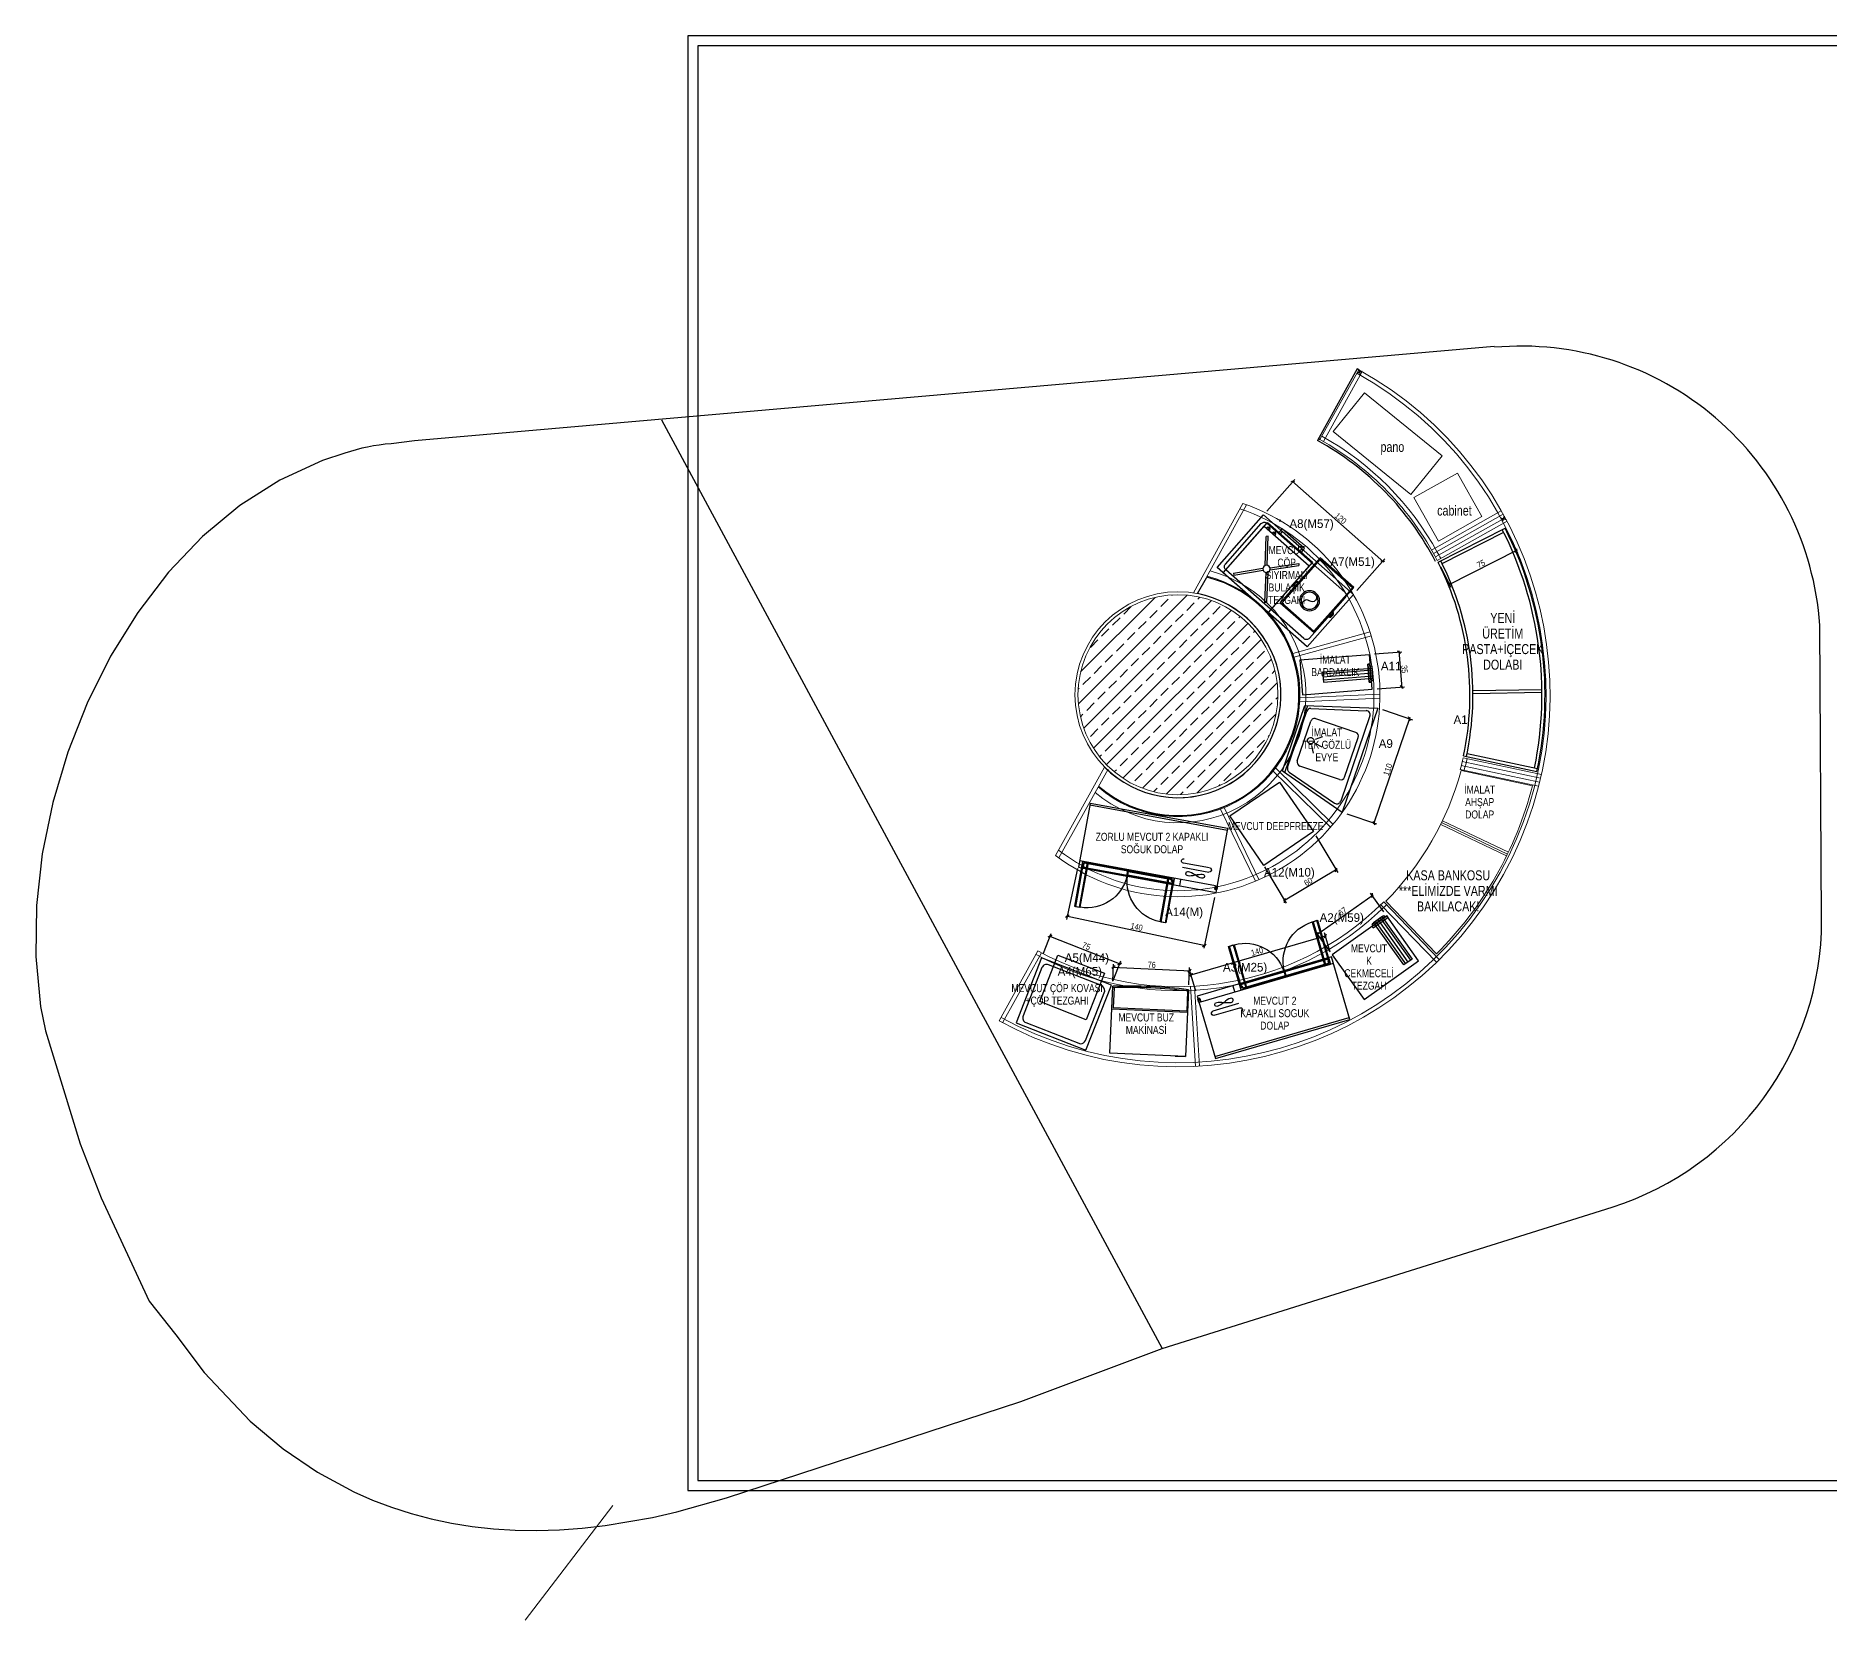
# Model space of a CAD drawing. Header units: millimetres. Extents: x 224378 to 227142, y -96761 to -95047.
# Drawn here: x 224378 to 226171, y -96761 to -95177 of the extents above; entities that cross this region are included whole.
import ezdxf
from ezdxf.enums import TextEntityAlignment as Align

# ---------------------------------------------------------------- set-up
doc = ezdxf.new("R2010")
doc.units = ezdxf.units.MM
doc.header["$PDMODE"] = 2
doc.layers.get('0').update_dxf_attribs({"lineweight": 20})
for name, color, linetype, lineweight in [('ahsap', 34, 'Continuous', 25), ('alcıpan', 14, 'Continuous', 25), ('demir-1', 103, 'Continuous', 20), ('KP', 167, 'Continuous', 30), ('mermer', 142, 'Continuous', 15), ('tefris', 30, 'Continuous', 0), ('ölçü', 251, 'Continuous', 5)]:
    doc.layers.add(name, color=color, linetype=linetype, lineweight=lineweight)
for name, color, linetype in [('makine ekipman', 187, 'Continuous'), ('S-COLS', 6, 'Continuous'), ('Sktürk ANTET', 7, 'Continuous'), ('XR_FA_ARC_F0_UNIFREE$0$A960MN_Other Building', 8, 'Continuous'), ('yazı', 11, 'Continuous')]:
    doc.layers.add(name, color=color, linetype=linetype)
doc.styles.add('ATU', font='GOTHIC.TTF', dxfattribs={"width": 0.8})
doc.styles.add('TAKSİM', font='GOTHIC.TTF', dxfattribs={"height": 20})
doc.styles.add('UBN', font='GOTHIC.TTF', dxfattribs={"width": 0.8})
doc.dimstyles.new('U_DIM_1_20', dxfattribs={"dimtxt": 6, "dimasz": 3, "dimexe": 3, "dimexo": 5, "dimgap": 1, "dimtad": 1, "dimdec": 1, "dimrnd": 0.5, "dimzin": 11, "dimtxsty": 'ATU', "dimblk": 'OBLIQUE', "dimcen": 1.5, "dimdle": 1.25, "dimclrd": 251, "dimclre": 251, "dimclrt": 1, "dimadec": 0, "dimazin": 0, "dimtfac": 1.25, "dimtdec": 1, "dimtix": 1, "dimtofl": 0, "dimtmove": 1, "dimatfit": 3, "dimldrblk": 'OBLIQUE', "dimfxl": 5, "dimtolj": 1, "dimtzin": 0, "dimarcsym": 0})

# ---------------------------------------------------------------- blocks, each defined once
blk = doc.blocks.new('dsfsdgfg')
at = {"layer": 'makine ekipman', "extrusion": (-6.33828e-09, 1.52816e-08, 1)}
for p, q in [((226703.4, -84152.3, 0), (226563.4, -84152.3, 0)), ((226563.4, -84152.3, 0), (226563.4, -84217.3, 0)), ((226703.4, -84154.3, 0), (226563.4, -84154.3, 0)), ((226703.5, -84217.3, 0), (226703.4, -84152.3, 0)), ((226692.5, -84194.2, 0), (226665.8, -84194.2, 0)), ((226665.8, -84198.5, 0), (226692.5, -84198.5, 0)), ((226701.5, -84210.8, 0), (226563.4, -84210.8, 0)), ((226563.4, -84217.3, 0), (226703.5, -84217.3, 0)), ((226568.4, -84210.8, 0), (226566.4, -84210.8, 0)), ((226566.4, -84210.8, 0), (226566.4, -84214.3, 0)), ((226572.4, -84210.8, 0), (226566.4, -84210.8, 0)), ((226566.4, -84210.8, 0), (226566.4, -84256.3, 0)), ((226566.4, -84211.3, 0), (226566.4, -84217.3, 0)), ((226566.4, -84212.3, 0), (226566.4, -84216.3, 0)), ((226566.4, -84216.3, 0), (226612.6, -84216.3, 0)), ((226566.4, -84217.3, 0), (226612.6, -84217.3, 0)), ((226567.4, -84214.8, 0), (226567.4, -84256.3, 0)), ((226568.4, -84214.3, 0), (226568.4, -84210.8, 0)), ((226612.6, -84211.3, 0), (226568.4, -84211.3, 0)), ((226612.6, -84212.3, 0), (226568.4, -84212.3, 0)), ((226571.4, -84256.3, 0), (226571.4, -84210.8, 0)), ((226572.4, -84256.3, 0), (226572.4, -84210.8, 0)), ((226612.6, -84217.3, 0), (226612.6, -84211.3, 0)), ((226612.6, -84216.3, 0), (226612.6, -84212.3, 0)), ((226613.3, -84217.3, 0), (226613.3, -84211.3, 0)), ((226613.3, -84211.3, 0), (226657.5, -84211.3, 0)), ((226613.3, -84216.3, 0), (226613.3, -84212.3, 0)), ((226613.3, -84212.3, 0), (226657.5, -84212.3, 0)), ((226659.5, -84216.3, 0), (226613.3, -84216.3, 0)), ((226659.5, -84217.3, 0), (226613.3, -84217.3, 0)), ((226653.5, -84210.8, 0), (226659.5, -84210.8, 0)), ((226653.5, -84256.3, 0), (226653.5, -84210.8, 0)), ((226654.5, -84256.3, 0), (226654.5, -84210.8, 0)), ((226657.5, -84214.3, 0), (226657.5, -84210.8, 0)), ((226657.5, -84210.8, 0), (226659.5, -84210.8, 0)), ((226658.5, -84214.8, 0), (226658.5, -84256.3, 0)), ((226659.5, -84210.8, 0), (226659.5, -84214.3, 0)), ((226659.5, -84210.8, 0), (226659.5, -84256.3, 0)), ((226659.5, -84211.3, 0), (226659.5, -84217.3, 0)), ((226659.5, -84212.3, 0), (226659.5, -84216.3, 0)), ((226666.5, -84217.3, 0), (226666.5, -84211.3, 0)), ((226701.5, -84214.3, 0), (226701.5, -84210.8, 0)), ((226701.5, -84210.8, 0), (226703.5, -84210.8, 0)), ((226703.5, -84210.8, 0), (226703.5, -84214.3, 0)), ((226566.4, -84256.3, 0), (226572.4, -84256.3, 0)), ((226567.4, -84256.3, 0), (226571.4, -84256.3, 0)), ((226659.5, -84256.3, 0), (226653.5, -84256.3, 0)), ((226658.5, -84256.3, 0), (226654.5, -84256.3, 0))]:
    blk.add_line(p, q, dxfattribs=at)
at = {"layer": 'makine ekipman', "extrusion": (6.33828e-09, -1.52816e-08, -1)}
blk.add_lwpolyline([(-226686.4, -84205.8), (-226685, -84205.7), (-226683.3, -84205.2), (-226681.4, -84204.6), (-226679.4, -84203.8), (-226677.5, -84203.1), (-226675.6, -84202.5), (-226673.9, -84202), (-226672.5, -84201.8), (-226671.3, -84202), (-226670.5, -84202.5), (-226670, -84203.1), (-226669.9, -84203.8), (-226670, -84204.6), (-226670.5, -84205.2), (-226671.3, -84205.7), (-226672.5, -84205.8), (-226673.9, -84205.7), (-226675.6, -84205.2), (-226677.5, -84204.6), (-226679.4, -84203.8), (-226681.4, -84203.1), (-226683.3, -84202.5), (-226685, -84202), (-226686.4, -84201.8), (-226687.6, -84202), (-226688.4, -84202.5), (-226688.9, -84203.1), (-226689, -84203.8), (-226688.9, -84204.6), (-226688.4, -84205.2), (-226687.6, -84205.7)], close=True, dxfattribs=at)
for centre, major_axis, start_param, end_param in [((226665.8, -84192, 0), (1.54, 1.54, 0), 2.356372, 5.497964), ((226692.5, -84196.3, 0), (1.54, 1.54, 0), -0.785221, 2.356372), ((226567.4, -84213.6, 0), (0.884, 0.884, 0), 1.428429, 3.28302), ((226567.3, -84213.6, 0), (0.421, 0.421, 0), -0.785868, 5.497317), ((226571.8, -84215.5, 0), (28.9, 28.9, 0), 0.830398, 2.340555), ((226654.1, -84215.4, 0), (-28.9, 28.9, 0), 3.94169, 5.451847), ((226658.5, -84213.5, 0), (0.884, 0.884, 0), 1.428429, 3.28302), ((226658.5, -84213.6, 0), (-0.421, 0.421, 0), 0.784928, 7.068113), ((226702.5, -84213.5, 0), (-0.884, 0.884, 0), 2.999873, 4.854463), ((226702.5, -84213.5, 0), (0.421, 0.421, 0), -0.785868, 5.497317)]:
    blk.add_ellipse(centre, major_axis=major_axis, ratio=1, start_param=start_param, end_param=end_param, dxfattribs=at)
blk = doc.blocks.new('çöp kova1')
at = {"extrusion": (1.52846e-08, -6.3311e-09, 1)}
blk.add_lwpolyline([(0, 0), (0, -75), (70, -75), (70, 0)], close=True, dxfattribs=at)
blk.add_lwpolyline([(4, -9), (4, -67.8, 0.280182), (9, -71), (61.9, -71, 0.235941), (66, -66), (66, -9, 0.414214), (61, -4), (9, -4, 0.414214)], format="xyb", close=True, dxfattribs=at)
blk.add_lwpolyline([(28.5, -14.3), (78.5, -14.3), (78.5, -64.3), (28.5, -64.3)], close=True)
blk = doc.blocks.new('kahveçekmece-flat-1')
for p, q in [((2, 41.9), (2, 60)), ((-2.3, 53.6), (50, 53.6)), ((-2.3, 50.6), (50, 50.5)), ((-2.3, 47.6), (50, 47.6))]:
    blk.add_line(p, q)
at = {"extrusion": (-1.39832e-08, -1.12909e-08, 1), "elevation": 0}
for points in [[(-2.3, 45.6), (-2.3, 55.5), (50, 55.5), (50, 45.6)], [(-2, 43.6), (-2, 57.6), (0, 57.6), (0, 43.6)]]:
    blk.add_lwpolyline(points, close=True, dxfattribs=at)
at = {"extrusion": (-1.52846e-08, 6.3311e-09, 1), "elevation": 0}
blk.add_lwpolyline([(55.1, -6.9), (55, 60), (0, 60), (0.1, -6.9)], close=True, dxfattribs=at)
at = {"extrusion": (-1.52846e-08, 6.3311e-09, 1), "elevation": 0, "flags": 128}
blk.add_lwpolyline([(0, 60), (0, 41.9), (2, 41.9), (0, 41.9), (0, 60), (2, 60)], close=True, dxfattribs=at)
blk = doc.blocks.new('buzmak')
at = {"extrusion": (1.52846e-08, -6.3311e-09, 1)}
for p, q in [((-65.7, 74.5, 0), (-45.5, 74.5, 0)), ((-45.5, 0.9, 0), (-45.5, 74.5, 0)), ((-44.4, 75.9, 0), (-44.4, 0, 0)), ((-65.6, 0.9, 0), (-45.5, 0.9, 0)), ((0, 10.6, 0), (0, 0.3, 0))]:
    blk.add_line(p, q, dxfattribs=at)
at = {"extrusion": (1.74201e-08, -5.04902e-09, 1)}
blk.add_lwpolyline([(-67, 0), (0, 0), (0, 76), (-67, 76)], dxfattribs=at)
at = {"extrusion": (-1.52846e-08, 6.3311e-09, -1)}
for major_axis, start_param, end_param in [((-501.2, 6.3, 0), -0.08854, 0.063224), ((-499.8, 2.8, 0), -0.081777, 0.070206)]:
    blk.add_ellipse((432.8, 38, 0), major_axis=major_axis, ratio=1, start_param=start_param, end_param=end_param, dxfattribs=at)
blk = doc.blocks.new('bardaklıkemaar')
at = {"ltscale": 50, "extrusion": (-5.24232e-09, 1.90091e-08, 1)}
for p, q in [((0, 0, 0), (-34.3, -6.9)), ((0, 0), (13.8, -68.6, 0)), ((-34.3, -6.9), (-20.5, -75.5, 0)), ((-20.5, -75.5, 0), (13.8, -68.6, 0))]:
    blk.add_line(p, q, dxfattribs=at)
at = {"ltscale": 50}
for p, q in [((-7.5, -74.8, 0), (-17.4, -25.8, 0)), ((-4.5, -74.2, 0), (-14.4, -25.2, 0)), ((-1.6, -73.6, 0), (-11.5, -24.6, 0))]:
    blk.add_line(p, q, dxfattribs=at)
at = {"ltscale": 50, "extrusion": (-5.24232e-09, 1.90091e-08, 1), "elevation": 0}
for points in [[(-9.4, -75.2), (0.3, -73.2), (-9.6, -24.2), (-19.3, -26.2)], [(-13.5, -73.7), (4.3, -70.1), (3.9, -68.1), (-13.9, -71.7)], [(-11.5, -75.4), (2.3, -72.6), (1.9, -70.6), (-11.9, -73.4)]]:
    blk.add_lwpolyline(points, close=True, dxfattribs=at)
at = {"extrusion": (-5.24232e-09, 1.90091e-08, 1), "elevation": 0, "flags": 128}
for points in [[(4.2, -70.1), (-13.5, -73.7), (-13.8, -71.7), (-13.5, -73.7), (4.2, -70.1), (3.9, -68.1)], [(3.9, -68.1), (-13.8, -71.7), (3.9, -68.1)]]:
    blk.add_lwpolyline(points, close=True, dxfattribs=at)
blk = doc.blocks.new('pasta+içecekdışhatlar')
at = {"layer": 'makine ekipman'}
for p, q in [((24.1, 72), (-2.1, 1.7)), ((25.9, 68.1), (0.7, 0.7)), ((217.3, 65), (239.3, -0.4)), ((219.2, 68.8), (243.1, -2.3)), ((75.1, -14.8), (84, 53.6)), ((78, -15.2), (87, 53.2))]:
    blk.add_line(p, q, dxfattribs=at)
for centre, radius, start, end in [((126.2, 345.5), 291.9, 249.531, 288.5735), ((126.2, 345.5), 294.9, 249.5311, 288.5735), ((126.2, 345.4), 366.9, 249.5301, 288.5719), ((126.2, 345.5), 363.9, 250.0038, 288.5732)]:
    blk.add_arc(centre, radius, start, end, dxfattribs=at)
blk = doc.blocks.new('evye')
for p, q in [((28.1, -2.7), (8.4, -72.7)), ((29.1, -9.5), (14.5, -62.6)), ((27.2, -5.7), (98.1, -5.7)), ((28.1, -2.7), (97.2, -2.7)), ((33, -6.6), (92.5, -6.6)), ((38.3, -59.6), (38.3, -17.6)), ((42.3, -13.6), (84.3, -13.6)), ((88.3, -59.6), (88.3, -17.6)), ((96.3, -9.4), (112.2, -62.5)), ((97.2, -2.7), (118.5, -72.7)), ((108.4, -67.7), (18.3, -67.7)), ((42.3, -63.6), (84.3, -63.6)), ((118.5, -72.7), (8.4, -72.7))]:
    blk.add_line(p, q)
at = {"extrusion": (-3.1669e-08, -1.40285e-08, 1)}
for p, q in [((61.4, -22, 0), (54.6, -26, 0)), ((64.8, -24.5, 0), (63.6, -32.3, 0)), ((68.7, -23.7, 0), (73.6, -29.8, 0))]:
    blk.add_line(p, q, dxfattribs=at)
for centre, start, end in [((33, -10.6), 90, 163.3134), ((42.3, -17.6), 90, 180), ((84.3, -17.6), 0, 90), ((92.5, -10.6), 17.8662, 90), ((18.3, -63.7), 163.3134, 270), ((42.3, -59.6), 180, 270), ((84.3, -59.6), 270, 0), ((108.4, -63.7), 270, 17.8662)]:
    blk.add_arc(centre, 4, start, end)
blk.add_ellipse((65.8, -19.7, 0), major_axis=(-0.26, 3.18, 0), ratio=1, start_param=1.640450345151218, end_param=7.923635652330804, dxfattribs=at)
blk = doc.blocks.new('_Oblique')
at = {"color": 0, "linetype": 'ByBlock', "lineweight": -2}
blk.add_line((-0.5, -0.5), (0.5, 0.5), dxfattribs=at)
blk = doc.blocks.new('*D30')
at = {"layer": 'DEFPOINTS', "color": 0, "transparency": 16777216}
for p in [(225383.6, -96098.7, 0), (225461.9, -96104.6), (225453.4, -96126.1, 0)]:
    blk.add_point(p, dxfattribs=at)
at = {"layer": 'ölçü', "color": 251, "lineweight": -2, "transparency": 16777216}
for p, q in [((225385.4, -96094.1), (225393.1, -96074.4)), ((225390.9, -96076.8), (225463, -96105)), ((225455.2, -96121.4), (225462.9, -96101.8))]:
    blk.add_line(p, q, dxfattribs=at)
at = {"layer": 'ölçü', "color": 251, "lineweight": -2, "transparency": 16777216, "xscale": 3, "yscale": 3, "zscale": 3}
for p, rotation in [((225392, -96077.2), 158.6161939078816), ((225461.9, -96104.6), 338.6161939078817)]:
    blk.add_blockref('_Oblique', p, dxfattribs=dict(at, rotation=rotation))
at = {"layer": 'ölçü', "color": 1, "transparency": 16777216, "insert": (225428.4, -96087.1), "char_height": 6, "attachment_point": 5, "rotation": 338.6162, "style": 'ATU'}
blk.add_mtext('\\A1;75', dxfattribs=at)
blk = doc.blocks.new('*D31')
at = {"layer": 'DEFPOINTS', "color": 0, "transparency": 16777216}
for p in [(225531.5, -96111.6), (225454.7, -96127.3, 0), (225530.7, -96130.7, 0)]:
    blk.add_point(p, dxfattribs=at)
at = {"layer": 'ölçü', "color": 251, "lineweight": -2, "transparency": 16777216}
for p, q in [((225454.4, -96108.2), (225532.8, -96111.7)), ((225455, -96122.3), (225455.7, -96105.2)), ((225530.9, -96125.7), (225531.7, -96108.6))]:
    blk.add_line(p, q, dxfattribs=at)
at = {"layer": 'ölçü', "color": 251, "lineweight": -2, "transparency": 16777216, "xscale": 3, "yscale": 3, "zscale": 3}
for p, rotation in [((225455.6, -96108.2), 177.4259935062507), ((225531.5, -96111.6), 357.4259935062507)]:
    blk.add_blockref('_Oblique', p, dxfattribs=dict(at, rotation=rotation))
at = {"layer": 'ölçü', "color": 1, "transparency": 16777216, "insert": (225493.8, -96105.8), "char_height": 6, "attachment_point": 5, "rotation": 357.426, "style": 'ATU'}
blk.add_mtext('\\A1;76', dxfattribs=at)
blk = doc.blocks.new('*D32')
at = {"layer": 'DEFPOINTS', "color": 0, "transparency": 16777216}
for p in [(225667.5, -96076.8), (225673.7, -96097.9, 0), (225539.2, -96137.1, 0)]:
    blk.add_point(p, dxfattribs=at)
at = {"layer": 'ölçü', "color": 251, "lineweight": -2, "transparency": 16777216}
for p, q in [((225531.9, -96116.3), (225668.7, -96076.5)), ((225672.3, -96093.1), (225666.7, -96073.9)), ((225537.8, -96132.3), (225532.2, -96113.1))]:
    blk.add_line(p, q, dxfattribs=at)
at = {"layer": 'ölçü', "color": 251, "lineweight": -2, "transparency": 16777216, "xscale": 3, "yscale": 3, "zscale": 3}
for p, rotation in [((225667.5, -96076.8), 16.24457698607575), ((225533.1, -96116), 196.2445769860758)]:
    blk.add_blockref('_Oblique', p, dxfattribs=dict(at, rotation=rotation))
at = {"layer": 'ölçü', "color": 1, "transparency": 16777216, "insert": (225599.1, -96092.4), "char_height": 6, "attachment_point": 5, "rotation": 16.2446, "style": 'ATU'}
blk.add_mtext('\\A1;140', dxfattribs=at)
blk = doc.blocks.new('*D33')
at = {"layer": 'DEFPOINTS', "color": 0, "transparency": 16777216}
for p in [(225714.2, -96036.4), (225728.8, -96057, 0), (225674.3, -96095.8, 0)]:
    blk.add_point(p, dxfattribs=at)
at = {"layer": 'ölçü', "color": 251, "lineweight": -2, "transparency": 16777216}
for p, q in [((225658.7, -96075.9), (225715.2, -96035.7)), ((225725.9, -96052.9), (225712.5, -96034)), ((225671.4, -96091.7), (225658, -96072.8))]:
    blk.add_line(p, q, dxfattribs=at)
at = {"layer": 'ölçü', "color": 251, "lineweight": -2, "transparency": 16777216, "xscale": 3, "yscale": 3, "zscale": 3}
for p, rotation in [((225714.2, -96036.4), 35.43352349929054), ((225659.7, -96075.2), 215.4335234992905)]:
    blk.add_blockref('_Oblique', p, dxfattribs=dict(at, rotation=rotation))
at = {"layer": 'ölçü', "color": 1, "transparency": 16777216, "insert": (225684.6, -96052.4), "char_height": 6, "attachment_point": 5, "rotation": 35.4335, "style": 'ATU'}
blk.add_mtext('\\A1;67', dxfattribs=at)
blk = doc.blocks.new('*D36')
at = {"layer": 'DEFPOINTS', "color": 0, "transparency": 16777216}
for p in [(225847.1, -95669.2), (225780.3, -95703.3), (225858.3, -95691.3)]:
    blk.add_point(p, dxfattribs=at)
at = {"layer": 'ölçü', "color": 251, "lineweight": -2, "transparency": 16777216}
for p, q in [((225849.4, -95673.7), (225859.7, -95694)), ((225790.4, -95725.9), (225859.4, -95690.7)), ((225782.5, -95707.7), (225792.8, -95728))]:
    blk.add_line(p, q, dxfattribs=at)
at = {"layer": 'ölçü', "color": 251, "lineweight": -2, "transparency": 16777216, "xscale": 3, "yscale": 3, "zscale": 3}
for p, rotation in [((225858.3, -95691.3), 26.97541801354265), ((225791.5, -95725.3), 206.9754180135426)]:
    blk.add_blockref('_Oblique', p, dxfattribs=dict(at, rotation=rotation))
at = {"layer": 'ölçü', "color": 1, "transparency": 16777216, "insert": (225823.1, -95704.7), "char_height": 6, "attachment_point": 5, "rotation": 26.9754, "style": 'ATU'}
blk.add_mtext('\\A1;75', dxfattribs=at)
blk = doc.blocks.new('bulaşık mak')
at = {"extrusion": (1.52846e-08, -6.3311e-09, 1)}
blk.add_line((-62, 53.4, 0), (-62, 49.4, 0), dxfattribs=at)
for points in [[(0, 60), (-67, 60), (-67, 0), (0, 0)], [(-63.5, 56), (-63.5, 54.6), (-64.9, 54.6), (-64.9, 56)], [(-62, 57), (-62, 53.4), (-63.5, 53.4), (-63.5, 57)], [(0, 60), (-62, 60), (-62, 0), (0, 0)], [(-72, 15), (-72, 45), (-67, 45), (-67, 15)], [(-70, 17), (-70, 43), (-67, 43), (-67, 17)], [(-63.5, 48.4), (-63.5, 46.9), (-64.9, 46.9), (-64.9, 48.4)], [(-62, 49.4), (-62, 45.7), (-63.5, 45.7), (-63.5, 49.4)]]:
    blk.add_lwpolyline(points, close=True, dxfattribs=at)
for points in [[(-57, 50.5), (-55.6, 51.9)], [(-34.9, 31.9), (-57, 50.5)], [(-33.4, 33.3), (-55.6, 51.9)], [(-6.6, 51.9), (-29.8, 33.2)], [(-5.2, 50.5), (-28.4, 31.8)], [(-6.6, 51.9), (-5.2, 50.5)], [(-34.8, 28.2), (-57, 9.5)], [(-33.3, 26.8), (-55.6, 8.1)], [(-29.7, 26.7), (-6.6, 8.1)], [(-28.3, 28.1), (-5.2, 9.5)], [(-57, 9.5), (-55.6, 8.1)], [(-5.2, 9.5), (-6.6, 8.1)]]:
    blk.add_lwpolyline(points, dxfattribs=at)
blk.add_circle((-31.6, 30), 3.63, dxfattribs=at)
blk = doc.blocks.new('çöp sıyırma')
at = {"extrusion": (1.52846e-08, -6.3311e-09, 1)}
for points in [[(-60, 45), (0, 45), (0, 0), (-60, 0)], [(-59, 44), (-1, 44), (-1, 1), (-59, 1)]]:
    blk.add_lwpolyline(points, close=True, dxfattribs=at)
for points in [[(-21.5, 44.2), (-21.5, 45.7, 0.414214), (-23.2, 47.5), (-25.8, 47.5, 0.414214), (-27.5, 45.7), (-27.5, 44.2)], [(-21.8, 0.8), (-21.8, -0.7, -0.414214), (-23.6, -2.5), (-26.1, -2.5, -0.414214), (-27.9, -0.7), (-27.9, 0.8)]]:
    blk.add_lwpolyline(points, format="xyb", dxfattribs=at)
for points in [[(-22.4, 45), (-22.4, 45.7, 0.414214), (-23.2, 46.6), (-25.8, 46.6, 0.414214), (-26.6, 45.7), (-26.6, 45)], [(-22.7, 0), (-22.7, -0.7, -0.414214), (-23.6, -1.6), (-26.1, -1.6, -0.414214), (-27, -0.7), (-27, 0)]]:
    blk.add_lwpolyline(points, format="xyb", close=True, dxfattribs=at)
blk = doc.blocks.new('bulaşık tezgah')
at = {"ltscale": 50, "extrusion": (1.52846e-08, -6.3311e-09, 1)}
blk.add_lwpolyline([(-70, 0), (-70, -120), (0, -120), (0, 0)], close=True, dxfattribs=at)
blk.add_lwpolyline([(-66, -8), (-66, -112, 0.414214), (-62, -116), (-8, -116, 0.414214), (-4, -112), (-4, -8, 0.414214), (-8, -4), (-62, -4, 0.414214)], format="xyb", close=True, dxfattribs=at)
for radius in [10, 8.5]:
    blk.add_circle((-36.2, -91.3, 0), radius, dxfattribs=at)
for centre, start, end in [((-32, -91.3, 0), 0, 180), ((-40.5, -91.3, 0), 180, 0)]:
    blk.add_arc(centre, 4.25, start, end, dxfattribs=at)
blk = doc.blocks.new('*D39')
at = {"layer": 'DEFPOINTS', "color": 0, "transparency": 16777216}
for p in [(221484.5, -95305, 0), (221602.8, -95353.8), (221572.7, -95386.4, 0)]:
    blk.add_point(p, dxfattribs=at)
at = {"layer": 'ölçü', "color": 251, "lineweight": -2, "transparency": 16777216}
for p, q in [((221487.9, -95301.3), (221516.6, -95270.2)), ((221513.7, -95271.6), (221603.7, -95354.7)), ((221576.1, -95382.7), (221604.8, -95351.6))]:
    blk.add_line(p, q, dxfattribs=at)
at = {"layer": 'ölçü', "color": 251, "lineweight": -2, "transparency": 16777216, "xscale": 3, "yscale": 3, "zscale": 3}
for p, rotation in [((221514.6, -95272.4), 137.2901946058808), ((221602.8, -95353.8), 317.2901946058807)]:
    blk.add_blockref('_Oblique', p, dxfattribs=dict(at, rotation=rotation))
at = {"layer": 'ölçü', "color": 1, "transparency": 16777216, "insert": (221561.5, -95310.1), "char_height": 6, "attachment_point": 5, "rotation": 317.2902, "style": 'ATU'}
blk.add_mtext('\\A1;120', dxfattribs=at)
blk = doc.blocks.new('SDFSG')
at = {"layer": 'makine ekipman'}
for p, q in [((221215.1, -95592), (221275.1, -95592)), ((221215.1, -95652), (221215.1, -95592)), ((221275.1, -95592), (221275.1, -95652)), ((221275.1, -95652), (221215.1, -95652))]:
    blk.add_line(p, q, dxfattribs=at)
blk = doc.blocks.new('*D45')
at = {"layer": 'DEFPOINTS', "color": 0, "transparency": 16777216}
for p in [(225711.5, -95795.3, 0), (225714.2, -95830.2, 0), (225743.7, -95827.9)]:
    blk.add_point(p, dxfattribs=at)
at = {"layer": 'ölçü', "color": 251, "lineweight": -2, "transparency": 16777216}
for p, q in [((225716.5, -95794.9), (225744, -95792.8)), ((225740.9, -95791.8), (225743.8, -95829.1)), ((225719.2, -95829.8), (225746.7, -95827.7))]:
    blk.add_line(p, q, dxfattribs=at)
at = {"layer": 'ölçü', "color": 251, "lineweight": -2, "transparency": 16777216, "xscale": 3, "yscale": 3, "zscale": 3}
for p, rotation in [((225741, -95793), 94.46716195654314), ((225743.7, -95827.9), 274.4671619565432)]:
    blk.add_blockref('_Oblique', p, dxfattribs=dict(at, rotation=rotation))
at = {"layer": 'ölçü', "color": 1, "transparency": 16777216, "insert": (225746.5, -95810.1), "char_height": 6, "attachment_point": 5, "rotation": 274.4672, "style": 'ATU'}
blk.add_mtext('\\A1;35', dxfattribs=at)
blk = doc.blocks.new('*D46')
at = {"layer": 'DEFPOINTS', "color": 0, "transparency": 16777216}
for p in [(225720, -95849, 0), (225684.3, -95953.1, 0), (225715.9, -95964)]:
    blk.add_point(p, dxfattribs=at)
at = {"layer": 'ölçü', "color": 251, "lineweight": -2, "transparency": 16777216}
for p, q in [((225752, -95858.6), (225715.5, -95965.1)), ((225724.7, -95850.6), (225754.4, -95860.8)), ((225689, -95954.8), (225718.7, -95964.9))]:
    blk.add_line(p, q, dxfattribs=at)
at = {"layer": 'ölçü', "color": 251, "lineweight": -2, "transparency": 16777216, "xscale": 3, "yscale": 3, "zscale": 3}
for p, rotation in [((225751.6, -95859.8), 71.07917271376691), ((225715.9, -95964), 251.0791727137669)]:
    blk.add_blockref('_Oblique', p, dxfattribs=dict(at, rotation=rotation))
at = {"layer": 'ölçü', "color": 1, "transparency": 16777216, "insert": (225729.8, -95910.5), "char_height": 6, "attachment_point": 5, "rotation": 71.0792, "style": 'ATU'}
blk.add_mtext('\\A1;110', dxfattribs=at)
blk = doc.blocks.new('*D47')
at = {"layer": 'DEFPOINTS', "color": 0, "transparency": 16777216}
for p in [(225655.4, -95972.6), (225603.8, -96003.4), (225626.6, -96041.7)]:
    blk.add_point(p, dxfattribs=at)
at = {"layer": 'ölçü', "color": 251, "lineweight": -2, "transparency": 16777216}
for p, q in [((225658, -95976.9), (225679.8, -96013.5)), ((225606.4, -96007.7), (225628.2, -96044.2)), ((225679.3, -96010.2), (225625.6, -96042.3))]:
    blk.add_line(p, q, dxfattribs=at)
at = {"layer": 'ölçü', "color": 251, "lineweight": -2, "transparency": 16777216, "xscale": 3, "yscale": 3, "zscale": 3}
for p, rotation in [((225678.2, -96010.9), 30.80713249587401), ((225626.6, -96041.7), 210.807132495874)]:
    blk.add_blockref('_Oblique', p, dxfattribs=dict(at, rotation=rotation))
at = {"layer": 'ölçü', "color": 1, "transparency": 16777216, "insert": (225650.3, -96022.7), "char_height": 6, "attachment_point": 5, "rotation": 30.8071, "style": 'ATU'}
blk.add_mtext('\\A1;60', dxfattribs=at)
blk = doc.blocks.new('*D48')
at = {"layer": 'DEFPOINTS', "color": 0, "transparency": 16777216}
for p in [(225420.5, -96004.6, 0), (225557.6, -96033.6, 0), (225409.4, -96057.4)]:
    blk.add_point(p, dxfattribs=at)
at = {"layer": 'ölçü', "color": 251, "lineweight": -2, "transparency": 16777216}
for p, q in [((225419.5, -96009.5), (225408.7, -96060.4)), ((225556.5, -96038.4), (225545.8, -96089.3)), ((225547.6, -96086.7), (225408.1, -96057.2))]:
    blk.add_line(p, q, dxfattribs=at)
at = {"layer": 'ölçü', "color": 251, "lineweight": -2, "transparency": 16777216, "xscale": 3, "yscale": 3, "zscale": 3}
for p, rotation in [((225409.4, -96057.4), 168.0564074438501), ((225546.4, -96086.4), 348.0564074438501)]:
    blk.add_blockref('_Oblique', p, dxfattribs=dict(at, rotation=rotation))
at = {"layer": 'ölçü', "color": 1, "transparency": 16777216, "insert": (225478.7, -96067.9), "char_height": 6, "attachment_point": 5, "rotation": 348.0564, "style": 'ATU'}
blk.add_mtext('\\A1;140', dxfattribs=at)
blk = doc.blocks.new('gjh')
at = {"layer": 'makine ekipman', "extrusion": (-6.70368e-07, -7.35556e-07, -1), "zscale": -1, "rotation": 312.7098053941236}
for name, p in [('bulaşık tezgah', (-221437.04, -95356.45, -0.08)), ('bulaşık mak', (-221487.01, -95402.58, -0.08)), ('çöp sıyırma', (-221532.49, -95423.74, -0.08))]:
    blk.add_blockref(name, p, dxfattribs=at)
at = {"layer": 'ölçü'}
dim = blk.add_aligned_dim(p1=(221484.52, -95305.02, 0), p2=(221572.7, -95386.41, 0), distance=44.33, dimstyle='U_DIM_1_20', dxfattribs=at)
dim.commit()
dim.dimension.update_dxf_attribs({"geometry": '*D39', "text_midpoint": (221561.5, -95310.09)})

msp = doc.modelspace()

# ---------------------------------------------------------------- hatches: boundary and pattern name
at = {"layer": 'S-COLS', "lineweight": 5}
h = msp.add_hatch(dxfattribs=at)
h.set_pattern_fill('FP_2837', color=256, scale=0.1, style=0, pattern_type=2)
h.set_pattern_definition([(45, (157120.04, -128235.7), (-14.826403, 14.826403), []), (45, (157134.865, -128235.7), (-14.826403, 14.826403), [10.4838, -5.2419])])
h.paths.add_polyline_path([(225520.04, -95935.7), (225531.24, -95935.07), (225542.29, -95933.19), (225553.07, -95930.09), (225563.43, -95925.8), (225573.24, -95920.37), (225582.39, -95913.88), (225590.75, -95906.41), (225598.22, -95898.05), (225604.71, -95888.9), (225610.14, -95879.09), (225614.43, -95868.73), (225617.53, -95857.95), (225619.41, -95846.9), (225620.04, -95835.7), (225619.41, -95824.5), (225617.53, -95813.45), (225614.43, -95802.67), (225610.14, -95792.31), (225604.71, -95782.5), (225598.22, -95773.35), (225590.75, -95764.99), (225582.01, -95757.25), (225573.24, -95751.03), (225563.43, -95745.6), (225553.07, -95741.31), (225542.29, -95738.21), (225531.24, -95736.33), (225520.04, -95735.7), (225508.84, -95736.33), (225497.79, -95738.21), (225487.01, -95741.31), (225476.65, -95745.6), (225466.84, -95751.03), (225457.69, -95757.52), (225449.33, -95764.99), (225441.86, -95773.35), (225435.37, -95782.5), (225429.94, -95792.31), (225425.65, -95802.67), (225422.55, -95813.45), (225420.67, -95824.5), (225420.04, -95835.7), (225420.67, -95846.9), (225422.55, -95857.95), (225425.65, -95868.73), (225429.94, -95879.09), (225435.37, -95888.9), (225441.86, -95898.05), (225449.33, -95906.41), (225457.69, -95913.88), (225466.84, -95920.37), (225477.46, -95926.13), (225487.01, -95930.09), (225497.79, -95933.19), (225508.84, -95935.07)], flags=0)

# ---------------------------------------------------------------- linework, layer by layer
msp.add_line((224867.18, -96761.26, 0), (224954.76, -96646.69, 0))
for points in [[(225706.7, -95533.64), (225784.34, -95596.67), (225752.82, -95635.48), (225675.19, -95572.45)], [(225755.93, -95638.52), (225799.49, -95613.99), (225824.03, -95657.55), (225780.46, -95682.09)]]:
    msp.add_lwpolyline(points, close=True)
at = {"layer": 'ahsap'}
for points in [[(225699.06, -95509.61), (225659.45, -95581.41)], [(225700.81, -95510.57), (225699.06, -95509.61)], [(225662.17, -95580.63), (225660.42, -95579.66)], [(225621.74, -95662.34), (225622.71, -95660.58)], [(225473.08, -95923.74), (225473.08, -95923.74)]]:
    msp.add_lwpolyline(points, dxfattribs=at)
for centre, radius, start, end in [((225520.02, -95835.71), 290.02, 27.35537, 61.26514), ((225523.98, -95837.82), 359.35, 346.79825, 346.79844)]:
    msp.add_arc(centre, radius, start, end, dxfattribs=at)
at = {"layer": 'alcıpan'}
msp.add_line((225539.67, -95734.59), (225548.47, -95718.88), dxfattribs=at)
for radius, start, end in [(121, 229.02658, 76.2823), (103, 224.5975, 79.01045), (201, 240.95414, 240.95448)]:
    msp.add_arc((225520.04, -95835.7), radius, start, end, dxfattribs=at)
at = {"layer": 'demir-1'}
for p, q in [((225661.94, -95580.49), (225700.81, -95510.58)), ((225665.42, -95582.46), (225704.31, -95512.52)), ((225773.62, -95690.92), (225843.36, -95651.72)), ((225775.58, -95694.41), (225845.32, -95655.2)), ((225777.49, -95697.92), (225847.28, -95658.69)), ((225779.36, -95701.46), (225849.24, -95662.18)), ((225634.87, -95794.41), (225712.34, -95772.83)), ((225635.95, -95798.26), (225713.41, -95776.69)), ((225805.18, -95898.64), (225883.41, -95915.35)), ((225446.7, -95908.02), (225397.62, -95996.38)), ((225450.19, -95909.96), (225400.85, -95998.79)), ((225614.87, -95911.72), (225672.24, -95967.92)), ((225617.66, -95908.87), (225675.04, -95965.06)), ((225802.35, -95910.3), (225880.65, -95927.03)), ((225803.07, -95911.48), (225874.53, -95926.74)), ((225803.34, -95906.43), (225881.62, -95923.14)), ((225804.29, -95902.54), (225882.54, -95919.25)), ((225782.79, -95965.36), (225848.71, -95996.78)), ((225783.67, -95963.57), (225849.57, -95994.98)), ((225784.53, -95961.76), (225850.43, -95993.17)), ((225725.73, -96042.96), (225781.32, -96100.53)), ((225727.84, -96042.26), (225778.55, -96094.79)), ((225722.87, -96045.76), (225778.44, -96103.31)), ((225380.01, -96091.93), (225341.16, -96161.87)), ((225383.53, -96093.83), (225344.68, -96163.77)), ((225532.59, -96127.43, 0), (225537.67, -96207.33, 0)), ((225536.58, -96127.23, 0), (225541.66, -96207.08, 0))]:
    msp.add_line(p, q, dxfattribs=at)
for points in [[(225535.5, -95733.87), (225584.83, -95644.37)], [(225539.67, -95734.59), (225588.66, -95645.71)], [(225642, -95838.92), (225722.04, -95835)], [(225642.19, -95842.91), (225722.23, -95839)], [(225562.48, -95950.08), (225597.39, -96022.3)], [(225566.08, -95948.34), (225600.99, -96020.56)]]:
    msp.add_lwpolyline(points, dxfattribs=at)
for radius in [103, 100]:
    msp.add_circle((225520.04, -95835.7), radius, dxfattribs=at)
for centre, radius, start, end in [((225520.04, -95835.7), 372, 241.25848, 60.92557), ((225520.04, -95835.7), 368, 241.26183, 60.92347), ((225520.02, -95835.71), 296.02, 28.6827, 60.92376), ((225520.04, -95835.7), 292, 27.36826, 60.92557), ((225520.04, -95835.7), 202, 232.69628, 71.2929), ((225520.04, -95835.7), 196, 232.44176, 71.60715), ((225520.04, -95835.7), 296, 27.39493, 28.98643), ((225520.04, -95835.7), 128, 229.68746, 75.43604), ((225520.04, -95835.7), 122, 229.12573, 76.15525), ((225520.04, -95835.7), 292, 345.19707, 347.55274), ((225520.04, -95835.7), 296, 345.23424, 347.55274), ((225520.04, -95835.7), 293, 315.17045, 345.01067), ((225520.04, -95835.7), 366, 314.9364, 345.59634), ((225520.04, -95835.7), 292, 241.34288, 314.78198), ((225520.04, -95835.7), 296, 241.33757, 314.77137)]:
    msp.add_arc(centre, radius, start, end, dxfattribs=at)
at = {"layer": 'KP'}
for points in [[(225704.3, -95512.54), (225698.88, -95514.08)], [(225700.81, -95510.58), (225702.36, -95516.04)], [(225842.68, -95658.71), (225848.19, -95660.48)], [(225846.28, -95656.96), (225844.59, -95662.23)]]:
    msp.add_lwpolyline(points, dxfattribs=at)
at = {"layer": 'mermer'}
msp.add_lwpolyline([(225566.85, -95747.42), (225566.85, -95747.42)], dxfattribs=at)
at = {"layer": 'Sktürk ANTET', "elevation": 0}
for points in [[(225029.76, -96631.69), (227039.76, -96631.69), (227039.76, -95176.69), (225029.76, -95176.69)], [(225039.76, -96621.69), (227029.76, -96621.69), (227029.76, -95186.69), (225039.76, -95186.69)]]:
    msp.add_lwpolyline(points, close=True, dxfattribs=at)
at = {"layer": 'tefris'}
for points in [[(225615.82, -95664.79), (225615.81, -95664.79)], [(225424.98, -96006.85), (225424.98, -96006.85)]]:
    msp.add_lwpolyline(points, dxfattribs=at)
at = {"layer": 'XR_FA_ARC_F0_UNIFREE$0$A960MN_Other Building'}
for points in [[(225836.1, -95487.23), (224756.52, -95581.67), (224733.11, -95584.61, 0.0591467), (224686.91, -95594.05), (224664.59, -95601.44), (224621.97, -95621.15), (224581.92, -95646.41), (224544.71, -95677.3), (224510.59, -95713.2), (224479.8, -95753.41), (224452.59, -95797.24), (224429.2, -95844), (224409.87, -95892.99), (224394.83, -95943.53), (224384.34, -95994.93), (224378.63, -96046.49), (224377.95, -96097.53), (224382.53, -96147.35), (224387.61, -96171.75), (224422.18, -96284.93), (224443.33, -96338.78), (224491.19, -96442.26), (224517.84, -96475.87), (224546.29, -96513.46), (224592.26, -96562.28), (224625.09, -96589.8), (224659.61, -96613.31), (224695.83, -96632.83), (224714.56, -96641.1), (224733.71, -96648.36), (224753.27, -96654.64), (224773.23, -96659.93), (224793.6, -96664.22), (224814.37, -96667.52), (224835.54, -96669.84), (224857.1, -96671.17), (224879.06, -96671.52), (224901.41, -96670.88), (224924.15, -96669.26), (224947.27, -96666.66), (224994.65, -96658.53), (225018.91, -96653), (225068.54, -96639.01), (225362.73, -96542.61), (225504.19, -96489.44)], [(225003.7, -95560.68), (225504.19, -96489.44), (225954.14, -96348.18, 0.3268739), (226163.66, -96060.94), (226161.81, -95766, 0.4203782), (225836.4, -95488.19)]]:
    msp.add_lwpolyline(points, format="xyb", dxfattribs=at)

# ---------------------------------------------------------------- block references
at = {"layer": 'demir-1'}
for name, p, rotation in [('pasta+içecekdışhatlar', (225880.34, -95910.03), 98.412096566602), ('SDFSG', (-11122.53, -141229.55, 0), 34.19849816315998), ('dsfsdgfg', (17759.14, 27685.97, 0), 349.6106323647774), ('dsfsdgfg', (466750.66, -113574.56, 0), 196.2445769861382)]:
    msp.add_blockref(name, p, dxfattribs=dict(at, rotation=rotation))
at = {"layer": 'makine ekipman', "extrusion": (-1.05381e-08, -8.23291e-10, 1), "rotation": 83.0598173826776}
msp.add_blockref('bardaklıkemaar', (225641.72, -95800.76, 0), dxfattribs=at)
at = {"layer": 'makine ekipman'}
for name, p, rotation in [('evye', (225612.77, -95937.5, 0), 71.07917271377353), ('çöp kova1', (225358.07, -96163.92, 0), 68.6161939078496)]:
    msp.add_blockref(name, p, dxfattribs=dict(at, rotation=rotation))
at = {"layer": 'makine ekipman', "extrusion": (-8.15193e-06, 1.1476e-05, 1), "rotation": 305.4335235019678}
msp.add_blockref('kahveçekmece-flat-1', (225679.86, -96091.64, -2.94), dxfattribs=at)
at = {"layer": 'makine ekipman', "extrusion": (8.46432e-08, 1.9248e-06, 1), "xscale": -1, "rotation": 87.42599323944046}
msp.add_blockref('buzmak', (225527.66, -96197.61, -0.17), dxfattribs=at)
at = {"layer": 'ölçü', "rotation": 1.244478258748649}
msp.add_blockref('gjh', (2103.4, -5183.67, 0), dxfattribs=at)

# ---------------------------------------------------------------- texts
at = {"style": 'TAKSİM'}
for s, p in [('A8(M57)', (225653.6, -95668.87, 0)), ('A7(M51)', (225694.67, -95706.8, 0)), ('A11', (225733.2, -95811.34, 0)), ('A1', (225802.67, -95864.97, 0)), ('A9', (225727.85, -95888.81, 0)), ('A12(M10)', (225631.42, -96017.54, 0)), ('A14(M)', (225526.16, -96057.15, 0)), ('A2(M59)', (225683.8, -96062.9, 0)), ('A5(M44)', (225428.94, -96102.97, 0)), ('A4(M65)', (225421.87, -96116.75, 0)), ('A3(M25)', (225587.16, -96112.5, 0))]:
    msp.add_text(s, height=8.64, dxfattribs=at).set_placement(p, align=Align.CENTER)
at = {"layer": 'yazı', "attachment_point": 2, "line_spacing_factor": 0.933337, "style": 'UBN'}
for s, insert, char_height, width in [('pano', (225734.45, -95582.81, -0.01), 10, 49.2733), ('cabinet', (225796.48, -95646.45, -0.01), 10, 49.2733), ('MEVCUT ÇÖP SIYIRMALI BULAŞIK TEZGAHI', (225628.74, -95687.05, 0), 8, 49.2733), ('YENİ ÜRETİM PASTA+İÇECEK DOLABI', (225844.83, -95753.92), 10, 49.2733), ('İMALAT\\PBARDAKLIK', (225677.38, -95796.62, 0), 8, 49.2733), ('İMALAT\\PTEK GÖZLÜ EVYE', (225668.93, -95869.29, 0), 8, 49.2733), ('İMALAT\\PAHŞAP DOLAP', (225821.74, -95926.56, 0), 8, 49.2733), ('KASA BANKOSU\\P***ELİMİZDE VARMI BAKILACAK!', (225790.23, -96011.29, 0), 10, 99.3889)]:
    msp.add_mtext(s, dxfattribs=dict(at, insert=insert, char_height=char_height, width=width))
at = {"layer": 'yazı', "char_height": 8, "attachment_point": 2, "line_spacing_factor": 0.933337, "style": 'UBN'}
for s, width, insert in [('ZORLU MEVCUT 2 KAPAKLI SOĞUK DOLAP', 118.8239, (225494.04, -95973.78, 0)), ('MEVCUT DEEPFREEZE', 118.8239, (225617.68, -95963.05, 0)), ('MEVCUT\\PK CEKMECELİ TEZGAH', 49.2733, (225711.09, -96085.29, 0)), ('MEVCUT ÇÖP KOVASI +ÇÖP TEZGAHI', 110.9396, (225399.16, -96125.15)), ('MEVCUT 2 \\PKAPAKLI SOGUK\\PDOLAP', 110.9396, (225616.88, -96137.74, 0)), ('MEVCUT BUZ\\PMAKİNASİ', 110.9396, (225488.29, -96154.44, 0))]:
    msp.add_mtext_dynamic_manual_height_columns(s, width=width, gutter_width=0.2, heights=[0], dxfattribs=dict(at, insert=insert))

# ---------------------------------------------------------------- dimensions: what is measured, and where the dimension line sits
at = {"layer": 'ölçü'}
for p1, p2, distance, picture, middle in [((225780.26, -95703.25), (225847.1, -95669.23), -24.75, '*D36', (225823.06, -95704.67)), ((225711.5, -95795.3, 0), (225714.23, -95830.2, 0), 29.57, '*D45', (225746.49, -95810.12, 0)), ((225720, -95849, 0), (225684.31, -95953.14, 0), 33.37, '*D46', (225729.79, -95910.54, 0)), ((225655.42, -95972.6, 0), (225603.8, -96003.38, 0), 44.57, '*D47', (225650.31, -96022.7, 0)), ((225557.58, -96033.55, 0), (225420.53, -96004.56), 54.03, '*D48', (225478.74, -96067.86, 0)), ((225674.34, -96095.75, 0), (225728.84, -96056.98, 0), 25.21, '*D33', (225684.57, -96052.45)), ((225383.59, -96098.74, 0), (225453.43, -96126.08, 0), 23.12, '*D30', (225428.42, -96087.09)), ((225539.22, -96137.11, 0), (225673.66, -96097.94, 0), 21.99, '*D32', (225599.13, -96092.43)), ((225454.75, -96127.27, 0), (225530.67, -96130.68, 0), 19.08, '*D31', (225493.75, -96105.77))]:
    dim = msp.add_aligned_dim(p1=p1, p2=p2, distance=distance, dimstyle='U_DIM_1_20', dxfattribs=at)
    dim.commit()
    dim.dimension.update_dxf_attribs({"geometry": picture, "text_midpoint": middle})

doc.saveas('drawing.dxf')
